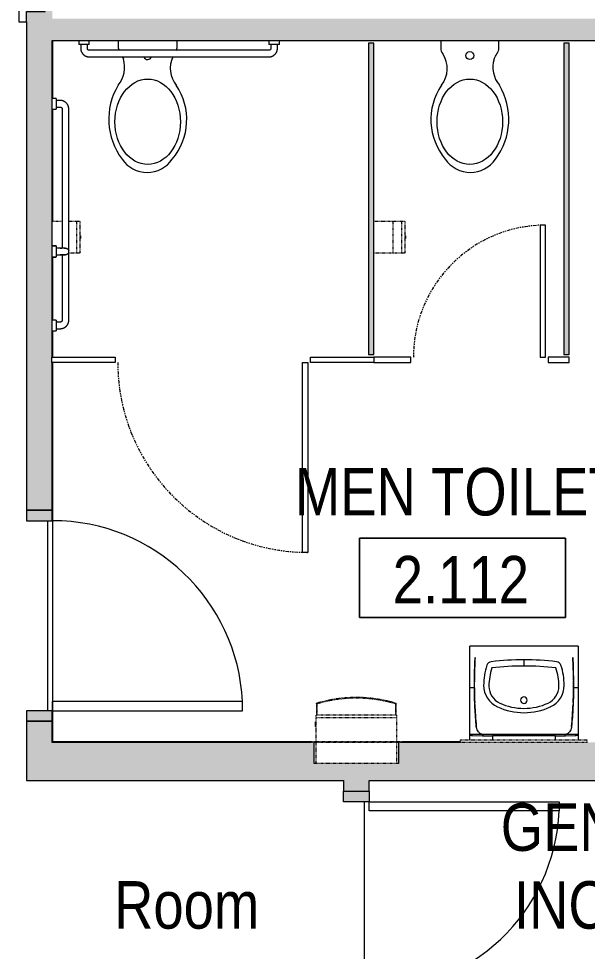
# Model space of a CAD drawing. Header units: inches. Extents: x -3803 to -1421, y -3454 to -210.
# Drawn here: x -3050.9 to -2943.2, y -2562.4 to -2385.7 of the extents above; entities that cross this region are included whole.
import ezdxf

# ---------------------------------------------------------------- set-up
doc = ezdxf.new("R2010")
doc.units = ezdxf.units.IN
doc.header["$MEASUREMENT"] = 0
doc.linetypes.add('Double dash', pattern=[1.6875, 0.625, -0.1875, 0.25, -0.1875, 0.25, -0.1875])
doc.linetypes.add('Hidden Equipment- BSALS', pattern=[0.0625, 0.03125, -0.03125])
for name, color, linetype, lineweight in [('A-AREA-IDEN', 2, 'Continuous', 9), ('A-DOOR', 31, 'Continuous', 13), ('A-DOOR-FRAM', 31, 'Continuous', 35), ('A-FLOR', 192, 'Continuous', 13), ('A-WALL-PATT', 111, 'Continuous', 13), ('I-WALL', 2, 'Continuous', 13), ('P-SANR-FIXT', 6, 'Continuous', 13), ('Q-SPCQ', 91, 'Continuous', 13)]:
    doc.layers.add(name, color=color, linetype=linetype, lineweight=lineweight)
doc.styles.add('Arial Narrow', font='ARIALN.TTF', dxfattribs={"height": 9})

# ---------------------------------------------------------------- blocks, each defined once
blk = doc.blocks.new('15830016-STRUCT_MARTINEZ-MOORE_CENTRAL_v2018_rvt-1-DIMENSION PLAN - LEVEL 2 _579_ - 2__ - CAD')
at = {"layer": 'A-FLOR', "color": 253, "lineweight": 25}
blk.add_line((-3044.46, -2412.64), (-3044.52, -2412.64), dxfattribs=at)
blk = doc.blocks.new('Door-A1_1-BSALS1 - A1_1-36x84-BSALS-380261-DIMENSION PLAN - LEVEL 2 _579_ - 2__ - CAD')
at = {"layer": 'A-DOOR-FRAM', "lineweight": 20}
h = blk.add_hatch(color=10, dxfattribs=at)
h.paths.add_polyline_path([(-20, -2.44), (-18, -2.44), (-18, 2.44), (-20, 2.44), (-20, 0.26)], flags=0)
h.paths.add_polyline_path([(18, -2.44), (20, -2.44), (20, 2.44), (18, 2.44), (18, 0.26)], flags=0)
at = {"layer": 'A-DOOR', "lineweight": 20}
for p, q in [((16.25, -2.44), (18, -2.44)), ((16.25, -38.44), (16.25, -2.44)), ((18, -2.44), (18, -38.44)), ((18, -38.44), (16.25, -38.44))]:
    blk.add_line(p, q, dxfattribs=at)
at = {"layer": 'A-DOOR', "lineweight": 9}
blk.add_arc((18, -2.48), 36, 179.932, 267.214, dxfattribs=at)
at = {"layer": 'A-DOOR-FRAM', "lineweight": 20}
for p, q in [((-20, -2.44), (-20, 2.44)), ((-20, 2.44), (-18, 2.44)), ((-18, 2.44), (-18, -2.44)), ((18, -2.44), (18, 2.44)), ((18, 2.44), (20, 2.44)), ((20, 2.44), (20, -2.44)), ((-18, -2.44), (-20, -2.44)), ((20, -2.44), (18, -2.44))]:
    blk.add_line(p, q, dxfattribs=at)
blk = doc.blocks.new('Water_Closet-Wall_Mounted-BSALS - WC--383258-DIMENSION PLAN - LEVEL 2 _579_ - 2__ - CAD')
at = {"layer": 'P-SANR-FIXT', "lineweight": 9}
for p, q in [((-2970.96, -2389.83), (-2970.96, -2391.33)), ((-2959.96, -2391.33), (-2959.96, -2389.83))]:
    blk.add_line(p, q, dxfattribs=at)
blk.add_circle((-2965.46, -2392.7), 0.75, dxfattribs=at)
for centre, radius, start, end in [((-2969.46, -2391.33), 1.5, 180, 222.603), ((-2974.87, -2395.13), 5.13, 321.5165, 32.952), ((-2973.61, -2386.24), 14.6, 330.9454, 335.2791), ((-2961.46, -2391.33), 1.5, 317.397, 0), ((-2955.72, -2394.9), 5.37, 162.978, 219.6418), ((-2961.21, -2404.83), 11.63, 145.9889, 220.144), ((-2970.63, -2404.77), 12.55, 322.9898, 30.8772), ((-2965.35, -2409.07), 5.76, 214.4306, 325.5694)]:
    blk.add_arc(centre, radius, start, end, dxfattribs=at)
blk.add_ellipse((-2965.46, -2405.24), major_axis=(0, 8.09), ratio=0.767038, dxfattribs=at)
blk = doc.blocks.new('Lavatory-Wall_Mounted High-back Basin-BSALS - LAV--235525-DIMENSION PLAN - LEVEL 2 _579_ - 2__ - CAD')
at = {"layer": 'P-SANR-FIXT', "lineweight": 9}
for p, q in [((-2929.96, -2232.31), (-2929.96, -2231.33)), ((-2925.66, -2231.33), (-2925.66, -2232.04)), ((-2925.66, -2232.04), (-2925.18, -2232.04)), ((-2925.18, -2232.04), (-2914.24, -2232.04)), ((-2914.24, -2232.04), (-2913.75, -2232.04)), ((-2913.75, -2232.04), (-2913.75, -2231.33)), ((-2909.46, -2231.33), (-2909.46, -2232.31)), ((-2929.96, -2241.15), (-2929.96, -2232.31)), ((-2929.96, -2232.31), (-2927.36, -2232.31)), ((-2927.36, -2232.31), (-2912.05, -2232.31)), ((-2912.05, -2232.31), (-2909.46, -2232.31)), ((-2909.46, -2232.31), (-2909.46, -2241.15)), ((-2929.96, -2244.23), (-2929.96, -2241.15)), ((-2929.96, -2241.15), (-2929.1, -2241.15)), ((-2910.32, -2241.15), (-2909.46, -2241.15)), ((-2909.46, -2241.15), (-2909.46, -2244.23)), ((-2929.96, -2246.91), (-2929.96, -2244.23)), ((-2909.46, -2244.23), (-2909.46, -2246.91)), ((-2919.71, -2246.45), (-2919.71, -2245.27)), ((-2929.96, -2248.41), (-2929.96, -2246.91)), ((-2909.46, -2246.91), (-2909.46, -2248.41)), ((-2929.96, -2248.62), (-2929.96, -2248.41)), ((-2929.96, -2248.94), (-2929.96, -2248.62)), ((-2929.96, -2249.07), (-2929.96, -2248.94)), ((-2929.96, -2249.07), (-2909.46, -2249.07)), ((-2909.46, -2248.41), (-2909.46, -2248.62)), ((-2909.46, -2248.62), (-2909.46, -2248.94)), ((-2909.46, -2248.94), (-2909.46, -2249.07))]:
    blk.add_line(p, q, dxfattribs=at)
at = {"layer": 'P-SANR-FIXT', "lineweight": 9, "flags": 128}
for points in [[(-2925.66, -2232.04), (-2927.58, -2232.07), (-2929.42, -2232.13)], [(-2909.99, -2232.13), (-2911.84, -2232.07), (-2913.75, -2232.04)], [(-2929.06, -2244.23), (-2929.09, -2242.69), (-2929.1, -2241.15)], [(-2910.32, -2241.15), (-2910.32, -2242.69), (-2910.35, -2244.23)]]:
    blk.add_lwpolyline(points, dxfattribs=at)
at = {"layer": 'P-SANR-FIXT', "lineweight": 9}
for centre, radius, start, end in [((-2927.36, -2233.45), 1.14, 90, 113.5081), ((-2912.05, -2233.45), 1.14, 66.4919, 90), ((-2845.76, -2241.75), 83.34, 174.5603, 177.4368), ((-2993.65, -2241.75), 83.34, 2.5632, 5.4397), ((-2919.71, -2248.45), 12, 90, 114.6243), ((-2919.71, -2248.27), 11, 90, 114.6243), ((-2919.71, -2248.45), 12, 65.3757, 90), ((-2919.71, -2248.27), 11, 65.3757, 90), ((-2845.76, -2241.75), 83.34, 177.6975, 180.5124), ((-2922.83, -2241.64), 4.5, 114.6243, 179.9622), ((-2922.83, -2241.46), 3.5, 114.6243, 179.9622), ((-2919.71, -2238.83), 0.625, 0, 180), ((-2919.71, -2238.83), 0.625, 180, 0), ((-2916.58, -2241.46), 3.5, 0.0378, 65.3757), ((-2916.58, -2241.64), 4.5, 0.0378, 65.3757), ((-2993.65, -2241.75), 83.34, 359.4876, 2.3025), ((-2845.76, -2241.75), 83.34, 180.5769, 183.551), ((-2915.33, -2241.64), 12, 179.9622, 198.4138), ((-2915.33, -2241.46), 11, 179.9622, 198.4138), ((-2924.08, -2241.46), 11, 341.5862, 0.0378), ((-2924.08, -2241.64), 12, 341.5862, 0.0378), ((-2993.65, -2241.75), 83.34, 356.449, 359.4231), ((-2925.77, -2245.11), 1, 198.4138, 263.093), ((-2920.13, -2198.58), 47.88, 263.093, 270.5076), ((-2920.13, -2198.4), 46.88, 263.093, 270.5185), ((-2919.28, -2198.4), 46.88, 269.4815, 276.907), ((-2919.28, -2198.58), 47.88, 269.4924, 276.907), ((-2913.65, -2245.11), 1, 276.907, 341.5862)]:
    blk.add_arc(centre, radius, start, end, dxfattribs=at)
for points, knots in [([(-2929.42, -2232.13), (-2929.46, -2232.13), (-2929.52, -2232.14), (-2929.6, -2232.15), (-2929.64, -2232.16), (-2929.68, -2232.17), (-2929.71, -2232.17), (-2929.73, -2232.18), (-2929.75, -2232.19), (-2929.76, -2232.19), (-2929.78, -2232.2), (-2929.8, -2232.2), (-2929.82, -2232.21), (-2929.84, -2232.22), (-2929.87, -2232.24), (-2929.89, -2232.25), (-2929.92, -2232.28), (-2929.94, -2232.3), (-2929.96, -2232.31)], [0, 0, 0, 0, 0.2, 0.3, 0.4, 0.45, 0.5, 0.55, 0.575, 0.6, 0.625, 0.65, 0.7, 0.75, 0.8, 0.85, 0.9, 1, 1, 1, 1]), ([(-2909.46, -2232.31), (-2909.47, -2232.3), (-2909.49, -2232.28), (-2909.52, -2232.25), (-2909.55, -2232.24), (-2909.57, -2232.22), (-2909.6, -2232.21), (-2909.62, -2232.2), (-2909.64, -2232.2), (-2909.65, -2232.19), (-2909.67, -2232.19), (-2909.68, -2232.18), (-2909.71, -2232.17), (-2909.73, -2232.17), (-2909.77, -2232.16), (-2909.82, -2232.15), (-2909.9, -2232.14), (-2909.95, -2232.13), (-2909.99, -2232.13)], [0, 0, 0, 0, 0.1, 0.15, 0.2, 0.25, 0.3, 0.35, 0.375, 0.4, 0.425, 0.45, 0.5, 0.55, 0.6, 0.7, 0.8, 1, 1, 1, 1])]:
    blk.add_open_spline(points, degree=3, knots=knots, dxfattribs=at)
for points in [[(-2928.72, -2233.85), (-2928.71, -2233.7), (-2928.65, -2233.42), (-2928.47, -2233.02), (-2928.3, -2232.79), (-2928.2, -2232.68)], [(-2928.2, -2232.68), (-2928.14, -2232.62), (-2928.03, -2232.52), (-2927.83, -2232.4), (-2927.6, -2232.33), (-2927.44, -2232.31), (-2927.36, -2232.31)], [(-2912.05, -2232.31), (-2911.97, -2232.31), (-2911.82, -2232.33), (-2911.59, -2232.4), (-2911.39, -2232.52), (-2911.27, -2232.62), (-2911.22, -2232.68)], [(-2911.22, -2232.68), (-2911.12, -2232.79), (-2910.94, -2233.02), (-2910.76, -2233.42), (-2910.71, -2233.7), (-2910.69, -2233.85)], [(-2929.1, -2241.15), (-2929.09, -2239.9), (-2929.01, -2237.43), (-2928.84, -2235.02), (-2928.72, -2233.85)], [(-2910.69, -2233.85), (-2910.58, -2235.02), (-2910.4, -2237.43), (-2910.33, -2239.9), (-2910.32, -2241.15)], [(-2928.94, -2246.91), (-2928.97, -2246.46), (-2929.02, -2245.57), (-2929.05, -2244.68), (-2929.06, -2244.23)], [(-2910.35, -2244.23), (-2910.37, -2244.68), (-2910.4, -2245.57), (-2910.45, -2246.46), (-2910.48, -2246.91)]]:
    blk.add_open_spline(points, degree=3, dxfattribs=at)
blk = doc.blocks.new('Grab Bar- Double Corner- BSALS1 - GRAB BAR- DOUBLE CORNER-235612-DIMENSION PLAN - LEVEL 2 _579_ - 2__ - CAD')
at = {"layer": 'Q-SPCQ'}
for p, q in [((0, 55), (-0.75, 55)), ((-0.75, 53), (-0.75, 55)), ((-0.75, 54.63), (-1.5, 54.63)), ((-1.5, 53.37), (-0.75, 53.37)), ((-3.13, 53), (-3.13, 13)), ((-1.88, 40.61), (-1.88, 53)), ((-0.75, 53), (0, 53)), ((0, 41.08), (-0.75, 41.08)), ((-0.75, 41.04), (-0.75, 41.08)), ((0, 41), (-0.75, 41)), ((-0.75, 39), (-0.75, 41)), ((0, 41), (0, 39)), ((-1.88, 13), (-1.88, 39.38)), ((-0.75, 40.62), (-1.5, 40.62)), ((-1.5, 39.38), (-0.75, 39.38)), ((-0.75, 39), (0, 39)), ((-0.75, 38.92), (-0.75, 38.96)), ((-0.75, 38.92), (0, 38.92)), ((-0.75, 12.63), (-1.5, 12.63)), ((0, 13), (-0.75, 13)), ((-0.75, 11), (-0.75, 13)), ((-1.5, 11.38), (-0.75, 11.38)), ((-0.75, 11), (0, 11)), ((-7, 3.12), (-41, 3.12)), ((-41, 1.87), (-7, 1.87)), ((-43, 0.75), (-43, 0)), ((-43, 0.75), (-41, 0.75)), ((-42.63, 1.5), (-42.63, 0.75)), ((-41.37, 0.75), (-41.37, 1.5)), ((-41, 0), (-41, 0.75)), ((-7, 0.75), (-7, 0)), ((-7, 0.75), (-5, 0.75)), ((-6.63, 1.5), (-6.63, 0.75)), ((-5.38, 0.75), (-5.38, 1.5)), ((-5, 0), (-5, 0.75))]:
    blk.add_line(p, q, dxfattribs=at)
at = {"layer": 'Q-SPCQ', "flags": 128}
for points in [[(-1.5, 54.63), (-1.56, 54.62), (-1.63, 54.62), (-1.69, 54.61), (-1.76, 54.6), (-1.82, 54.59), (-1.89, 54.58), (-1.95, 54.56), (-2.01, 54.54), (-2.07, 54.52), (-2.13, 54.5), (-2.19, 54.47), (-2.25, 54.44), (-2.31, 54.41), (-2.36, 54.38), (-2.42, 54.34), (-2.47, 54.3), (-2.52, 54.26), (-2.57, 54.22), (-2.62, 54.18), (-2.67, 54.13), (-2.71, 54.08), (-2.75, 54.04), (-2.79, 53.98), (-2.83, 53.93), (-2.87, 53.88), (-2.9, 53.82), (-2.93, 53.77), (-2.96, 53.71), (-2.99, 53.65), (-3.01, 53.59), (-3.04, 53.53), (-3.06, 53.47), (-3.07, 53.4), (-3.09, 53.34), (-3.1, 53.28), (-3.11, 53.21), (-3.12, 53.15), (-3.12, 53.08), (-3.13, 53.02), (-3.13, 53)], [(-1.88, 53), (-1.87, 53.01), (-1.87, 53.03), (-1.87, 53.04), (-1.87, 53.06), (-1.87, 53.07), (-1.86, 53.09), (-1.86, 53.1), (-1.86, 53.12), (-1.85, 53.13), (-1.85, 53.15), (-1.84, 53.16), (-1.83, 53.17), (-1.83, 53.19), (-1.82, 53.2), (-1.81, 53.21), (-1.8, 53.22), (-1.79, 53.24), (-1.78, 53.25), (-1.77, 53.26), (-1.76, 53.27), (-1.75, 53.28), (-1.74, 53.29), (-1.73, 53.3), (-1.72, 53.31), (-1.7, 53.32), (-1.69, 53.32), (-1.68, 53.33), (-1.66, 53.34), (-1.65, 53.34), (-1.64, 53.35), (-1.62, 53.35), (-1.61, 53.36), (-1.59, 53.36), (-1.58, 53.37), (-1.56, 53.37), (-1.55, 53.37), (-1.53, 53.37), (-1.52, 53.37), (-1.5, 53.37), (-1.5, 53.37)], [(-2.5, 39.38), (-2.52, 39.38), (-2.55, 39.38), (-2.57, 39.38), (-2.6, 39.38), (-2.62, 39.39), (-2.65, 39.39), (-2.67, 39.4), (-2.7, 39.41), (-2.72, 39.42), (-2.74, 39.42), (-2.77, 39.43), (-2.79, 39.45), (-2.81, 39.46), (-2.83, 39.47), (-2.85, 39.48), (-2.87, 39.5), (-2.89, 39.51), (-2.91, 39.53), (-2.93, 39.55), (-2.95, 39.56), (-2.97, 39.58), (-2.98, 39.6), (-3, 39.62), (-3.01, 39.64), (-3.03, 39.66), (-3.04, 39.68), (-3.05, 39.71), (-3.06, 39.73), (-3.07, 39.75), (-3.08, 39.77), (-3.09, 39.8), (-3.1, 39.82), (-3.11, 39.84)], [(-3.09, 40.2), (-3.08, 40.22), (-3.08, 40.24), (-3.07, 40.27), (-3.05, 40.29), (-3.04, 40.31), (-3.03, 40.33), (-3.02, 40.35), (-3, 40.37), (-2.99, 40.39), (-2.97, 40.41), (-2.95, 40.43), (-2.94, 40.45), (-2.92, 40.47), (-2.9, 40.48), (-2.88, 40.5), (-2.86, 40.51), (-2.84, 40.53), (-2.82, 40.54), (-2.79, 40.55), (-2.77, 40.56), (-2.75, 40.57), (-2.73, 40.58), (-2.7, 40.59), (-2.68, 40.6), (-2.66, 40.61), (-2.63, 40.61), (-2.61, 40.62), (-2.58, 40.62), (-2.56, 40.62), (-2.53, 40.62), (-2.51, 40.62), (-2.5, 40.62)], [(-2.5, 40.62), (-2.5, 40.62), (-2.5, 40.62), (-2.49, 40.62), (-2.49, 40.62), (-2.48, 40.62), (-2.47, 40.62), (-2.46, 40.62), (-2.45, 40.62), (-2.44, 40.62), (-2.42, 40.62), (-2.4, 40.62), (-2.39, 40.62), (-2.37, 40.62), (-2.35, 40.62), (-2.33, 40.62), (-2.3, 40.62), (-2.28, 40.62), (-2.25, 40.62), (-2.22, 40.62), (-2.2, 40.62), (-2.17, 40.62), (-2.14, 40.62), (-2.11, 40.62), (-2.07, 40.62), (-2.04, 40.62), (-2.01, 40.62), (-1.97, 40.62), (-1.94, 40.62), (-1.9, 40.62), (-1.86, 40.62), (-1.82, 40.62), (-1.79, 40.62), (-1.75, 40.62), (-1.71, 40.62), (-1.67, 40.62), (-1.63, 40.62), (-1.59, 40.62), (-1.55, 40.62), (-1.51, 40.62), (-1.5, 40.62)], [(-1.5, 40.62), (-1.54, 40.62), (-1.58, 40.62), (-1.62, 40.62), (-1.66, 40.62), (-1.7, 40.62), (-1.74, 40.62), (-1.78, 40.62), (-1.81, 40.62), (-1.85, 40.62), (-1.89, 40.62), (-1.93, 40.62), (-1.96, 40.62), (-2, 40.62), (-2.03, 40.62), (-2.06, 40.62), (-2.1, 40.62), (-2.13, 40.62), (-2.16, 40.62), (-2.19, 40.62), (-2.22, 40.62), (-2.24, 40.62), (-2.27, 40.62), (-2.3, 40.62), (-2.32, 40.62), (-2.34, 40.62), (-2.36, 40.62), (-2.38, 40.62), (-2.4, 40.62), (-2.42, 40.62), (-2.43, 40.62), (-2.45, 40.62), (-2.46, 40.62), (-2.47, 40.62), (-2.48, 40.62), (-2.49, 40.62), (-2.49, 40.62), (-2.5, 40.62), (-2.5, 40.62), (-2.5, 40.62)], [(-2.27, 39.38), (-2.3, 39.38), (-2.32, 39.38), (-2.34, 39.38), (-2.36, 39.38), (-2.38, 39.38), (-2.4, 39.38), (-2.42, 39.38), (-2.43, 39.38), (-2.45, 39.38), (-2.46, 39.38), (-2.47, 39.38), (-2.48, 39.38), (-2.49, 39.38), (-2.49, 39.38), (-2.5, 39.38), (-2.5, 39.38), (-2.5, 39.38)], [(-2.5, 39.38), (-2.5, 39.38), (-2.5, 39.38), (-2.49, 39.38), (-2.49, 39.38), (-2.48, 39.38), (-2.47, 39.38), (-2.46, 39.38), (-2.45, 39.38), (-2.44, 39.38), (-2.42, 39.38), (-2.4, 39.38), (-2.39, 39.38), (-2.37, 39.38), (-2.35, 39.38), (-2.33, 39.38), (-2.3, 39.38), (-2.28, 39.38), (-2.25, 39.38), (-2.22, 39.38), (-2.2, 39.38), (-2.17, 39.38), (-2.14, 39.38), (-2.11, 39.38), (-2.07, 39.38), (-2.04, 39.38), (-2.01, 39.38), (-1.97, 39.38), (-1.94, 39.38), (-1.9, 39.38), (-1.86, 39.38), (-1.82, 39.38), (-1.79, 39.38), (-1.75, 39.38), (-1.71, 39.38), (-1.67, 39.38), (-1.63, 39.38), (-1.59, 39.38), (-1.55, 39.38), (-1.51, 39.38), (-1.5, 39.38)], [(-1.5, 39.38), (-1.54, 39.38), (-1.58, 39.38), (-1.62, 39.38), (-1.66, 39.38), (-1.7, 39.38), (-1.74, 39.38), (-1.78, 39.38), (-1.81, 39.38)], [(-3.13, 13), (-3.12, 12.94), (-3.12, 12.87), (-3.11, 12.81), (-3.1, 12.74), (-3.09, 12.68), (-3.08, 12.61), (-3.06, 12.55), (-3.04, 12.49), (-3.02, 12.43), (-3, 12.37), (-2.97, 12.31), (-2.94, 12.25), (-2.91, 12.19), (-2.88, 12.14), (-2.84, 12.08), (-2.8, 12.03), (-2.76, 11.98), (-2.72, 11.93), (-2.68, 11.88), (-2.63, 11.83), (-2.58, 11.79), (-2.54, 11.75), (-2.48, 11.71), (-2.43, 11.67), (-2.38, 11.63), (-2.32, 11.6), (-2.27, 11.57), (-2.21, 11.54), (-2.15, 11.51), (-2.09, 11.49), (-2.03, 11.46), (-1.97, 11.44), (-1.9, 11.43), (-1.84, 11.41), (-1.78, 11.4), (-1.71, 11.39), (-1.65, 11.38), (-1.58, 11.38), (-1.52, 11.38), (-1.5, 11.38)], [(-1.5, 12.63), (-1.51, 12.63), (-1.53, 12.63), (-1.54, 12.63), (-1.56, 12.63), (-1.57, 12.63), (-1.59, 12.64), (-1.6, 12.64), (-1.62, 12.64), (-1.63, 12.65), (-1.65, 12.65), (-1.66, 12.66), (-1.67, 12.67), (-1.69, 12.67), (-1.7, 12.68), (-1.71, 12.69), (-1.72, 12.7), (-1.74, 12.71), (-1.75, 12.72), (-1.76, 12.73), (-1.77, 12.74), (-1.78, 12.75), (-1.79, 12.76), (-1.8, 12.77), (-1.81, 12.78), (-1.82, 12.8), (-1.82, 12.81), (-1.83, 12.82), (-1.84, 12.84), (-1.84, 12.85), (-1.85, 12.86), (-1.85, 12.88), (-1.86, 12.89), (-1.86, 12.91), (-1.87, 12.92), (-1.87, 12.94), (-1.87, 12.95), (-1.87, 12.97), (-1.87, 12.98), (-1.88, 13), (-1.88, 13)], [(-41, 3.12), (-41.06, 3.12), (-41.13, 3.12), (-41.19, 3.11), (-41.26, 3.1), (-41.32, 3.09), (-41.39, 3.08), (-41.45, 3.06), (-41.51, 3.04), (-41.57, 3.02), (-41.63, 3), (-41.69, 2.97), (-41.75, 2.94), (-41.81, 2.91), (-41.86, 2.88), (-41.92, 2.84), (-41.97, 2.8), (-42.02, 2.76), (-42.07, 2.72), (-42.12, 2.68), (-42.17, 2.63), (-42.21, 2.58), (-42.25, 2.54), (-42.29, 2.48), (-42.33, 2.43), (-42.37, 2.38), (-42.4, 2.32), (-42.43, 2.27), (-42.46, 2.21), (-42.49, 2.15), (-42.51, 2.09), (-42.54, 2.03), (-42.56, 1.97), (-42.57, 1.9), (-42.59, 1.84), (-42.6, 1.78), (-42.61, 1.71), (-42.62, 1.65), (-42.62, 1.58), (-42.63, 1.52), (-42.63, 1.5)], [(-41.37, 1.5), (-41.37, 1.51), (-41.37, 1.53), (-41.37, 1.54), (-41.37, 1.56), (-41.37, 1.57), (-41.36, 1.59), (-41.36, 1.6), (-41.36, 1.62), (-41.35, 1.63), (-41.35, 1.65), (-41.34, 1.66), (-41.33, 1.67), (-41.33, 1.69), (-41.32, 1.7), (-41.31, 1.71), (-41.3, 1.72), (-41.29, 1.74), (-41.28, 1.75), (-41.27, 1.76), (-41.26, 1.77), (-41.25, 1.78), (-41.24, 1.79), (-41.23, 1.8), (-41.22, 1.81), (-41.2, 1.82), (-41.19, 1.82), (-41.18, 1.83), (-41.16, 1.84), (-41.15, 1.84), (-41.14, 1.85), (-41.12, 1.85), (-41.11, 1.86), (-41.09, 1.86), (-41.08, 1.87), (-41.06, 1.87), (-41.05, 1.87), (-41.03, 1.87), (-41.02, 1.87), (-41, 1.87), (-41, 1.87)], [(-5.38, 1.5), (-5.38, 1.56), (-5.38, 1.63), (-5.39, 1.69), (-5.4, 1.76), (-5.41, 1.82), (-5.42, 1.89), (-5.44, 1.95), (-5.46, 2.01), (-5.48, 2.07), (-5.5, 2.13), (-5.53, 2.19), (-5.56, 2.25), (-5.59, 2.31), (-5.62, 2.36), (-5.66, 2.42), (-5.7, 2.47), (-5.74, 2.52), (-5.78, 2.57), (-5.82, 2.62), (-5.87, 2.67), (-5.92, 2.71), (-5.96, 2.75), (-6.02, 2.79), (-6.07, 2.83), (-6.12, 2.87), (-6.18, 2.9), (-6.23, 2.93), (-6.29, 2.96), (-6.35, 2.99), (-6.41, 3.01), (-6.47, 3.04), (-6.53, 3.06), (-6.6, 3.07), (-6.66, 3.09), (-6.72, 3.1), (-6.79, 3.11), (-6.85, 3.12), (-6.92, 3.12), (-6.98, 3.12), (-7, 3.12)], [(-7, 1.87), (-6.99, 1.87), (-6.97, 1.87), (-6.96, 1.87), (-6.94, 1.87), (-6.93, 1.87), (-6.91, 1.86), (-6.9, 1.86), (-6.88, 1.86), (-6.87, 1.85), (-6.85, 1.85), (-6.84, 1.84), (-6.83, 1.83), (-6.81, 1.83), (-6.8, 1.82), (-6.79, 1.81), (-6.78, 1.8), (-6.76, 1.79), (-6.75, 1.78), (-6.74, 1.77), (-6.73, 1.76), (-6.72, 1.75), (-6.71, 1.74), (-6.7, 1.73), (-6.69, 1.72), (-6.68, 1.7), (-6.68, 1.69), (-6.67, 1.68), (-6.66, 1.66), (-6.66, 1.65), (-6.65, 1.64), (-6.65, 1.62), (-6.64, 1.61), (-6.64, 1.59), (-6.63, 1.58), (-6.63, 1.56), (-6.63, 1.55), (-6.63, 1.53), (-6.63, 1.52), (-6.63, 1.5), (-6.63, 1.5)]]:
    blk.add_lwpolyline(points, dxfattribs=at)
blk = doc.blocks.new('Door-A1_1-BSALS1 - A1_1-36x84-BSALS-380262-DIMENSION PLAN - LEVEL 2 _579_ - 2__ - CAD')
at = {"layer": 'A-DOOR-FRAM', "lineweight": 20}
h = blk.add_hatch(color=10, dxfattribs=at)
h.paths.add_polyline_path([(20, 2.44), (18, 2.44), (18, -2.44), (20, -2.44)], flags=0)
h.paths.add_polyline_path([(-18, -2.44), (-18, 2.44), (-20, 2.44), (-20, -2.44)], flags=0)
at = {"layer": 'A-DOOR', "lineweight": 20}
for p, q in [((16.25, 38.44), (16.25, 2.44)), ((18, 38.44), (16.25, 38.44)), ((18, 2.44), (18, 38.44)), ((16.25, 2.44), (18, 2.44))]:
    blk.add_line(p, q, dxfattribs=at)
at = {"layer": 'A-DOOR', "lineweight": 9}
blk.add_arc((18, 2.48), 36, 92.786, 180.068, dxfattribs=at)
at = {"layer": 'A-DOOR-FRAM', "lineweight": 20}
for p, q in [((-18, 2.44), (-20, 2.44)), ((-20, 2.44), (-20, -2.44)), ((-18, -2.44), (-18, 2.44)), ((20, 2.44), (18, 2.44)), ((18, 2.44), (18, -2.44)), ((20, -2.44), (20, 2.44)), ((-20, -2.44), (-18, -2.44)), ((18, -2.44), (20, -2.44))]:
    blk.add_line(p, q, dxfattribs=at)
blk = doc.blocks.new('Toilet-Tissue-Dispenser_Bobrick_B-2888 - B-2888-383883-DIMENSION PLAN - LEVEL 2 _579_ - 2__ - CAD')
at = {"layer": 'Q-SPCQ', "linetype": 'Hidden Equipment- BSALS', "lineweight": 20}
for p, q in [((-3044.52, -2424.08), (-3042.65, -2424.08)), ((-3041.4, -2424.08), (-3039.52, -2424.08)), ((-3039.97, -2424.08), (-3039.97, -2430.14)), ((-3039.52, -2424.08), (-3039.48, -2424.08)), ((-3039.27, -2429.93), (-3039.27, -2424.29)), ((-3039.2, -2426.86), (-3039.27, -2426.86)), ((-3039.27, -2427.36), (-3039.2, -2427.36)), ((-3039.2, -2426.86), (-3039.2, -2427.36)), ((-3039.2, -2427.36), (-3039.2, -2426.86)), ((-3039.52, -2430.14), (-3041.4, -2430.14)), ((-3039.48, -2430.14), (-3039.52, -2430.14))]:
    blk.add_line(p, q, dxfattribs=at)
for points, knots in [([(-3039.48, -2424.08), (-3039.46, -2424.08), (-3039.44, -2424.08), (-3039.4, -2424.09), (-3039.38, -2424.11), (-3039.36, -2424.12), (-3039.34, -2424.13), (-3039.33, -2424.14), (-3039.31, -2424.16), (-3039.3, -2424.18), (-3039.29, -2424.2), (-3039.28, -2424.21), (-3039.27, -2424.24), (-3039.27, -2424.27), (-3039.27, -2424.29)], [0, 0, 0, 0, 0.166667, 0.25, 0.333333, 0.416667, 0.458333, 0.5, 0.583333, 0.666667, 0.708333, 0.75, 0.833333, 1, 1, 1, 1]), ([(-3039.27, -2429.93), (-3039.27, -2429.95), (-3039.27, -2429.98), (-3039.29, -2430.01), (-3039.3, -2430.03), (-3039.31, -2430.05), (-3039.32, -2430.06), (-3039.33, -2430.08), (-3039.34, -2430.09), (-3039.36, -2430.1), (-3039.38, -2430.11), (-3039.4, -2430.13), (-3039.44, -2430.14), (-3039.46, -2430.14), (-3039.48, -2430.14)], [-1, -1, -1, -1, -0.833333, -0.75, -0.666667, -0.625, -0.583333, -0.5, -0.458333, -0.416667, -0.333333, -0.25, -0.166667, 0, 0, 0, 0])]:
    blk.add_open_spline(points, degree=3, knots=knots, dxfattribs=at)
blk = doc.blocks.new('Toilet-Tissue-Dispenser_Bobrick_B-2888 - B-2888-V16-DIMENSION PLAN - LEVEL 2 _579_ - 2__ - CAD')
at = {"layer": 'Q-SPCQ', "linetype": 'Hidden Equipment- BSALS', "lineweight": 20}
for p, q in [((-2983.65, -2424.08), (-2977.96, -2424.08)), ((-2980.02, -2424.08), (-2980.02, -2430.14)), ((-2978.4, -2424.08), (-2978.4, -2430.14)), ((-2977.96, -2424.08), (-2977.92, -2424.08)), ((-2977.71, -2429.93), (-2977.71, -2424.29)), ((-2977.64, -2426.86), (-2977.71, -2426.86)), ((-2977.71, -2427.36), (-2977.64, -2427.36)), ((-2977.64, -2426.86), (-2977.64, -2427.36)), ((-2977.64, -2427.36), (-2977.64, -2426.86)), ((-2977.96, -2430.14), (-2983.65, -2430.14)), ((-2977.92, -2430.14), (-2977.96, -2430.14))]:
    blk.add_line(p, q, dxfattribs=at)
for points, knots in [([(-2977.92, -2424.08), (-2977.9, -2424.08), (-2977.87, -2424.08), (-2977.84, -2424.09), (-2977.81, -2424.11), (-2977.79, -2424.12), (-2977.78, -2424.13), (-2977.77, -2424.14), (-2977.75, -2424.16), (-2977.74, -2424.18), (-2977.73, -2424.2), (-2977.72, -2424.21), (-2977.71, -2424.24), (-2977.71, -2424.27), (-2977.71, -2424.29)], [0, 0, 0, 0, 0.166667, 0.25, 0.333333, 0.416667, 0.458333, 0.5, 0.583333, 0.666667, 0.708333, 0.75, 0.833333, 1, 1, 1, 1]), ([(-2977.71, -2429.93), (-2977.71, -2429.95), (-2977.71, -2429.98), (-2977.72, -2430.01), (-2977.73, -2430.03), (-2977.74, -2430.05), (-2977.75, -2430.06), (-2977.77, -2430.08), (-2977.78, -2430.09), (-2977.79, -2430.1), (-2977.81, -2430.11), (-2977.84, -2430.13), (-2977.87, -2430.14), (-2977.9, -2430.14), (-2977.92, -2430.14)], [-1, -1, -1, -1, -0.833333, -0.75, -0.666667, -0.625, -0.583333, -0.5, -0.458333, -0.416667, -0.333333, -0.25, -0.166667, 0, 0, 0, 0])]:
    blk.add_open_spline(points, degree=3, knots=knots, dxfattribs=at)
blk = doc.blocks.new('Mirror_Bobrick_B1658 - 24Wx36H-235689-DIMENSION PLAN - LEVEL 2 _579_ - 2__ - CAD')
at = {"layer": 'Q-SPCQ', "linetype": 'Hidden Equipment- BSALS', "lineweight": 20}
for p, q in [((-2931.71, -2230.83), (-2931.71, -2231.33)), ((-2931.71, -2230.83), (-2907.71, -2230.83)), ((-2931.71, -2230.83), (-2931.71, -2231.33)), ((-2907.71, -2231.33), (-2931.71, -2231.33)), ((-2907.71, -2230.83), (-2907.71, -2231.33)), ((-2907.71, -2230.83), (-2907.71, -2231.33))]:
    blk.add_line(p, q, dxfattribs=at)
blk = doc.blocks.new('Toilet_Partition-Bobrick-B1092-Overhead_Braced - B1092-385266-DIMENSION PLAN - LEVEL 2 _579_ - 2__ - CAD')
at = {"layer": 'Q-SPCQ', "lineweight": 9}
for p, q in [((-30.5, 0.5), (-18.5, 0.5)), ((-30.5, -0.5), (-30.5, 0.5)), ((-18.5, 0.5), (-18.5, -0.5)), ((18.5, 0.5), (30.5, 0.5)), ((18.5, -0.5), (18.5, 0.5)), ((30.5, 0.5), (30.5, -0.5)), ((-18.5, -0.5), (-30.5, -0.5)), ((17, -0.5), (18, -0.5)), ((17, -36.5), (17, -0.5)), ((18, -0.5), (18, -36.5)), ((30.5, -0.5), (18.5, -0.5)), ((18, -36.5), (17, -36.5))]:
    blk.add_line(p, q, dxfattribs=at)
at = {"layer": 'Q-SPCQ', "linetype": 'Double dash', "lineweight": 9}
blk.add_arc((18, -0.5), 36, 180, 270, dxfattribs=at)
blk = doc.blocks.new('Toilet_Partition-Bobrick-B1092-Overhead_Braced - B1092 Standard-385267-DIMENSION PLAN - LEVEL 2 _579_ - 2__ - CAD')
at = {"layer": 'Q-SPCQ', "lineweight": 9}
for p, q in [((12.5, 25.5), (11.5, 25.5)), ((11.5, 25.5), (11.5, 0.5)), ((12.5, 0.5), (12.5, 25.5)), ((-13, 0.5), (-20, 0.5)), ((-20, 0.5), (-20, -0.5)), ((-13, -0.5), (-13, 0.5)), ((11.5, 0.5), (12.5, 0.5)), ((17, 0.5), (13, 0.5)), ((13, 0.5), (13, -0.5)), ((17, -0.5), (17, 0.5)), ((-20, -0.5), (-13, -0.5)), ((13, -0.5), (17, -0.5))]:
    blk.add_line(p, q, dxfattribs=at)
at = {"layer": 'Q-SPCQ', "linetype": 'Double dash', "lineweight": 9}
blk.add_arc((12.5, 0.5), 25, 90, 180, dxfattribs=at)
blk = doc.blocks.new('Fire Extinguisher- Semi-Recessed- BSALS1 - FIRE EXTINGUISHER- SEMI-RECESSED-235809-DIMENSION PLAN - LEVEL 2 _579_ - 2__ - CAD')
at = {"layer": 'Q-SPCQ', "lineweight": 20}
for p, q in [((-1814.9, -2763.14), (-1823.9, -2763.14)), ((-1823.9, -2763.14), (-1823.9, -2766.64)), ((-1814.9, -2766.64), (-1814.9, -2763.14)), ((-1823.9, -2766.64), (-1825.9, -2766.64)), ((-1825.9, -2766.64), (-1825.9, -2768.14)), ((-1812.9, -2766.64), (-1814.9, -2766.64)), ((-1812.9, -2768.14), (-1812.9, -2766.64)), ((-1825.9, -2768.14), (-1812.9, -2768.14))]:
    blk.add_line(p, q, dxfattribs=at)
blk = doc.blocks.new('Water_Closet-Wall_Mounted-BSALS - WC--385510-DIMENSION PLAN - LEVEL 2 _579_ - 2__ - CAD')
at = {"layer": 'P-SANR-FIXT', "lineweight": 9}
for p, q in [((-3031.96, -2391.33), (-3031.96, -2389.83)), ((-3020.96, -2389.83), (-3020.96, -2391.33))]:
    blk.add_line(p, q, dxfattribs=at)
for centre, radius, start, end in [((-3030.46, -2391.33), 1.5, 180, 194.6593), ((-3022.46, -2391.33), 1.5, 345.3407, 0), ((-3036.2, -2394.9), 5.37, 320.3582, 17.022), ((-3018.3, -2386.24), 14.6, 207.3628, 209.0546), ((-3026.46, -2392.7), 0.75, 201.9265, 340.2449), ((-3017.05, -2395.13), 5.13, 154.5303, 218.4835), ((-3021.29, -2404.77), 12.55, 149.1228, 217.0102), ((-3030.7, -2404.83), 11.63, 319.856, 34.0111), ((-3026.56, -2409.07), 5.76, 214.4306, 325.5694)]:
    blk.add_arc(centre, radius, start, end, dxfattribs=at)
blk.add_ellipse((-3026.46, -2405.24), major_axis=(0, 8.09), ratio=0.767038, dxfattribs=at)
blk = doc.blocks.new('Waste-Receptacle_Bobrick_B-277 - B-277-236002-DIMENSION PLAN - LEVEL 2 _579_ - 2__ - CAD')
at = {"layer": 'Q-SPCQ', "linetype": 'Hidden Equipment- BSALS', "lineweight": 20}
for p, q in [((-2992.77, -2235.95), (-2992.77, -2238.2)), ((-2992.65, -2238.11), (-2992.65, -2235.95)), ((-2977.77, -2235.95), (-2977.77, -2238.11)), ((-2977.65, -2238.2), (-2977.65, -2235.95))]:
    blk.add_line(p, q, dxfattribs=at)
at = {"layer": 'Q-SPCQ', "linetype": 'Hidden Equipment- BSALS', "lineweight": 20, "flags": 128}
blk.add_lwpolyline([(-2992.77, -2238.2), (-2991.77, -2238.49), (-2990.76, -2238.73), (-2989.74, -2238.93), (-2988.71, -2239.09), (-2987.68, -2239.21), (-2986.65, -2239.29), (-2985.61, -2239.33), (-2984.57, -2239.32), (-2983.53, -2239.27), (-2982.49, -2239.19), (-2981.46, -2239.06), (-2980.44, -2238.89), (-2979.42, -2238.68), (-2978.41, -2238.42), (-2977.65, -2238.2)], dxfattribs=at)
at = {"layer": 'Q-SPCQ', "linetype": 'Hidden Equipment- BSALS', "lineweight": 20}
for radius, start, end in [(25.98, 253.0774, 254.7281), (25.98, 253.0774, 254.7281), (25.86, 253.2826, 286.7174), (25.98, 285.2719, 286.9226), (25.98, 285.2719, 286.9226), (25.98, 271.4053, 271.6923), (25.98, 271.4053, 271.6923)]:
    blk.add_arc((-2985.21, -2213.35), radius, start, end, dxfattribs=at)
for points, knots in [([(-2992.65, -2238.11), (-2992.66, -2238.12), (-2992.67, -2238.13), (-2992.69, -2238.14), (-2992.7, -2238.15), (-2992.71, -2238.16), (-2992.72, -2238.17), (-2992.73, -2238.17), (-2992.74, -2238.18), (-2992.76, -2238.19), (-2992.77, -2238.2), (-2992.77, -2238.2), (-2992.77, -2238.2)], [-1, -1, -1, -1, -0.85, -0.775, -0.7, -0.625, -0.5875, -0.55, -0.4, -0.3, -0.2, 0, 0, 0, 0]), ([(-2977.77, -2238.11), (-2977.76, -2238.12), (-2977.74, -2238.14), (-2977.71, -2238.15), (-2977.7, -2238.17), (-2977.68, -2238.18), (-2977.67, -2238.19), (-2977.66, -2238.19), (-2977.65, -2238.2), (-2977.65, -2238.2), (-2977.65, -2238.2)], [0, 0, 0, 0, 0.2, 0.3, 0.4, 0.5, 0.6, 0.7, 0.8, 1, 1, 1, 1])]:
    blk.add_open_spline(points, degree=3, knots=knots, dxfattribs=at)
blk = doc.blocks.new('Paper-Towel-Dispenser_Bobrick_B-29744 - B-29744-236004-DIMENSION PLAN - LEVEL 2 _579_ - 2__ - CAD')
at = {"layer": 'Q-SPCQ', "linetype": 'Hidden Equipment- BSALS', "lineweight": 20}
for p, q in [((-2896.86, -2530.08), (-2896.86, -2526.08)), ((-2896.86, -2526.08), (-2881.68, -2526.08)), ((-2881.68, -2526.08), (-2881.68, -2530.08)), ((-2897.86, -2530.08), (-2880.68, -2530.08)), ((-2897.86, -2530.08), (-2897.86, -2530.27)), ((-2880.68, -2530.27), (-2897.86, -2530.27)), ((-2896.86, -2534.7), (-2896.86, -2530.27)), ((-2881.68, -2530.27), (-2881.68, -2534.7)), ((-2880.68, -2530.27), (-2880.68, -2530.08)), ((-2881.55, -2533.02), (-2881.68, -2533.02)), ((-2881.68, -2534.02), (-2881.55, -2534.02)), ((-2881.55, -2533.09), (-2881.55, -2533.52)), ((-2881.55, -2533.52), (-2881.55, -2533.95)), ((-2896.86, -2535.2), (-2896.86, -2534.7)), ((-2896.86, -2534.7), (-2881.68, -2534.7)), ((-2896.86, -2534.7), (-2881.68, -2534.7)), ((-2896.86, -2535.2), (-2881.68, -2535.2)), ((-2881.68, -2534.7), (-2881.68, -2535.2))]:
    blk.add_line(p, q, dxfattribs=at)
blk = doc.blocks.new('Room Tag- BSALS - Room Tag-28050-DIMENSION PLAN - LEVEL 2 _579_ - 2__ - CAD')
at = {"layer": 'A-AREA-IDEN'}
for p, q in [((-0.203125, -0.171875), (-0.203125, -0.015625)), ((-0.203125, -0.015625), (0.203125, -0.015625)), ((0.203125, -0.015625), (-0.203125, -0.015625)), ((-0.203125, -0.015625), (-0.203125, -0.171875)), ((0.203125, -0.015625), (0.203125, -0.171875)), ((0.203125, -0.171875), (0.203125, -0.015625)), ((0.203125, -0.171875), (-0.203125, -0.171875)), ((-0.203125, -0.171875), (0.203125, -0.171875))]:
    blk.add_line(p, q, dxfattribs=at)

msp = doc.modelspace()

# ---------------------------------------------------------------- hatches: boundary and pattern name
at = {"layer": 'A-WALL-PATT', "lineweight": 20}
h = msp.add_hatch(color=10, dxfattribs=at)
h.paths.add_polyline_path([(-3049.4, -2522.83), (-3044.52, -2522.83), (-3044.52, -2518.83), (-3049.4, -2518.83)], flags=0)
h.paths.add_polyline_path([(-3049.4, -2478.83), (-3044.52, -2478.83), (-3044.52, -2450.83), (-3044.63, -2450.83), (-3044.63, -2449.83), (-3044.52, -2449.83), (-3044.52, -2274.83), (-3049.4, -2274.83), (-3049.4, -2375.33), (-3045.9, -2375.33), (-3045.9, -2384.33), (-3049.4, -2384.33), (-3049.4, -2467.82)], flags=0)
h.paths.add_polyline_path([(-3049.4, -2234.83), (-3044.52, -2234.83), (-3044.52, -2196.27), (-3049.4, -2196.27), (-3049.4, -2230.06)], flags=0)
h.paths.add_polyline_path([(-3044.52, -2156.27), (-3044.52, -2151.02), (-3049.4, -2151.02), (-3049.4, -2156.27)], flags=0)
for points in [[(-2865.07, -2389.83), (-2864.96, -2389.83), (-2864.96, -2385.7), (-3044.52, -2385.7), (-3044.52, -2389.83), (-2908.77, -2389.83)], [(-2983.65, -2449.33), (-2983.65, -2390.33), (-2984.65, -2390.33), (-2984.65, -2449.33)], [(-2946.65, -2449.33), (-2946.65, -2390.33), (-2947.65, -2390.33), (-2947.65, -2449.33)], [(-3049.4, -2530.08), (-2897.27, -2530.08), (-2897.27, -2526.08), (-2881.27, -2526.08), (-2881.27, -2530.08), (-2865.27, -2530.08), (-2865.27, -2522.83), (-2978.96, -2522.83), (-2978.96, -2526.83), (-2994.96, -2526.83), (-2994.96, -2522.83), (-3049.4, -2522.83)]]:
    msp.add_hatch(color=10, dxfattribs=at).paths.add_polyline_path(points, flags=0)
h = msp.add_hatch(color=10, dxfattribs=at)
h.paths.add_polyline_path([(-2984.52, -2606.52), (-2984.52, -2572.08), (-2989.4, -2572.08), (-2989.4, -2606.52), (-2987.22, -2606.52)], flags=0)
h.paths.add_polyline_path([(-2987.22, -2532.08), (-2984.52, -2532.08), (-2984.52, -2530.08), (-2989.4, -2530.08), (-2989.4, -2532.08)], flags=0)

# ---------------------------------------------------------------- linework, layer by layer
at = {"layer": 'A-FLOR', "lineweight": 20}
for p, q in [((-3044.46, -2389.83), (-3044.46, -2400.83)), ((-3044.46, -2402.83), (-3044.46, -2424.08)), ((-3044.46, -2430.91), (-3044.46, -2442.83)), ((-3044.46, -2444.83), (-3044.46, -2449.83)), ((-3044.46, -2450.83), (-3044.46, -2522.64)), ((-3045.4, -2516.83), (-3045.4, -2480.83)), ((-3044.46, -2522.64), (-2995.55, -2522.64)), ((-2978.36, -2522.64), (-2967.21, -2522.64)), ((-2985.4, -2570.08), (-2985.4, -2534.08))]:
    msp.add_line(p, q, dxfattribs=at)
at = {"layer": 'I-WALL', "lineweight": 20}
for p, q in [((-3049.4, -2386.33), (-3049.4, -2478.83)), ((-3044.52, -2389.83), (-2911.77, -2389.83)), ((-3044.52, -2428.83), (-3044.52, -2389.83)), ((-2983.65, -2390.33), (-2984.65, -2390.33)), ((-2984.65, -2390.33), (-2984.65, -2449.33)), ((-2983.65, -2449.33), (-2983.65, -2390.33)), ((-2946.65, -2390.33), (-2947.65, -2390.33)), ((-2947.65, -2390.33), (-2947.65, -2449.33)), ((-2946.65, -2449.33), (-2946.65, -2390.33)), ((-3044.52, -2449.83), (-3044.52, -2430.83)), ((-2984.65, -2449.33), (-2983.65, -2449.33)), ((-2947.65, -2449.33), (-2946.65, -2449.33)), ((-3044.52, -2478.83), (-3044.52, -2450.83)), ((-3049.4, -2478.83), (-3044.52, -2478.83)), ((-3049.4, -2518.83), (-3049.4, -2530.08)), ((-3044.52, -2518.83), (-3049.4, -2518.83)), ((-3044.52, -2522.83), (-3044.52, -2518.83)), ((-2995.55, -2522.83), (-3044.52, -2522.83)), ((-2994.96, -2526.83), (-2994.96, -2522.83)), ((-2978.96, -2522.83), (-2978.96, -2526.83)), ((-2967.21, -2522.83), (-2978.36, -2522.83)), ((-2994.55, -2526.83), (-2994.96, -2526.83)), ((-2978.96, -2526.83), (-2979.36, -2526.83)), ((-3049.4, -2530.08), (-2989.4, -2530.08)), ((-2989.4, -2530.08), (-2989.4, -2532.08)), ((-2984.52, -2530.08), (-2939.27, -2530.08)), ((-2984.52, -2532.08), (-2984.52, -2530.08)), ((-2989.4, -2532.08), (-2984.52, -2532.08))]:
    msp.add_line(p, q, dxfattribs=at)

# ---------------------------------------------------------------- block references
at = {"lineweight": 5}
msp.add_blockref('15830016-STRUCT_MARTINEZ-MOORE_CENTRAL_v2018_rvt-1-DIMENSION PLAN - LEVEL 2 _579_ - 2__ - CAD', (0, 0), dxfattribs=at)
at = {"layer": 'A-AREA-IDEN', "xscale": 95.99999999999994, "yscale": 95.99999999999994, "zscale": 95.99999999999994}
msp.add_blockref('Room Tag- BSALS - Room Tag-28050-DIMENSION PLAN - LEVEL 2 _579_ - 2__ - CAD', (-2966.84, -2482.65), dxfattribs=at)
at = {"layer": 'A-DOOR', "lineweight": 20}
for name, p, rotation in [('Door-A1_1-BSALS1 - A1_1-36x84-BSALS-380262-DIMENSION PLAN - LEVEL 2 _579_ - 2__ - CAD', (-3046.96, -2498.83), 269.9999999999999), ('Door-A1_1-BSALS1 - A1_1-36x84-BSALS-380261-DIMENSION PLAN - LEVEL 2 _579_ - 2__ - CAD', (-2986.96, -2552.08), 89.99999999999987)]:
    msp.add_blockref(name, p, dxfattribs=dict(at, rotation=rotation))
at = {"layer": 'P-SANR-FIXT', "lineweight": 9}
for name in ['Water_Closet-Wall_Mounted-BSALS - WC--385510-DIMENSION PLAN - LEVEL 2 _579_ - 2__ - CAD', 'Water_Closet-Wall_Mounted-BSALS - WC--383258-DIMENSION PLAN - LEVEL 2 _579_ - 2__ - CAD']:
    msp.add_blockref(name, (0, 0), dxfattribs=at)
at = {"layer": 'P-SANR-FIXT', "lineweight": 9, "rotation": 180}
msp.add_blockref('Lavatory-Wall_Mounted High-back Basin-BSALS - LAV--235525-DIMENSION PLAN - LEVEL 2 _579_ - 2__ - CAD', (-5874.92, -4753.66), dxfattribs=at)
at = {"layer": 'Q-SPCQ', "linetype": 'Hidden Equipment- BSALS', "lineweight": 20}
for name, p, rotation in [('Fire Extinguisher- Semi-Recessed- BSALS1 - FIRE EXTINGUISHER- SEMI-RECESSED-235809-DIMENSION PLAN - LEVEL 2 _579_ - 2__ - CAD', (-282.75, -4199.22), 270.0000000000005), ('Grab Bar- Double Corner- BSALS1 - GRAB BAR- DOUBLE CORNER-235612-DIMENSION PLAN - LEVEL 2 _579_ - 2__ - CAD', (-3044.52, -2389.83), 180), ('Waste-Receptacle_Bobrick_B-277 - B-277-236002-DIMENSION PLAN - LEVEL 2 _579_ - 2__ - CAD', (-5972.17, -4753.66), 180), ('Paper-Towel-Dispenser_Bobrick_B-29744 - B-29744-236004-DIMENSION PLAN - LEVEL 2 _579_ - 2__ - CAD', (-5876.23, -5052.91), 180), ('Mirror_Bobrick_B1658 - 24Wx36H-235689-DIMENSION PLAN - LEVEL 2 _579_ - 2__ - CAD', (-5874.92, -4753.66), 180)]:
    msp.add_blockref(name, p, dxfattribs=dict(at, rotation=rotation))
for name, p in [('Toilet-Tissue-Dispenser_Bobrick_B-2888 - B-2888-383883-DIMENSION PLAN - LEVEL 2 _579_ - 2__ - CAD', (0, 0)), ('Toilet-Tissue-Dispenser_Bobrick_B-2888 - B-2888-V16-DIMENSION PLAN - LEVEL 2 _579_ - 2__ - CAD', (0, 0)), ('Toilet_Partition-Bobrick-B1092-Overhead_Braced - B1092 Standard-385267-DIMENSION PLAN - LEVEL 2 _579_ - 2__ - CAD', (-2963.64, -2450.33)), ('Toilet_Partition-Bobrick-B1092-Overhead_Braced - B1092-385266-DIMENSION PLAN - LEVEL 2 _579_ - 2__ - CAD', (-3014.13, -2450.33))]:
    msp.add_blockref(name, p, dxfattribs=at)

# ---------------------------------------------------------------- texts
at = {"layer": 'A-AREA-IDEN', "char_height": 9, "attachment_point": 1, "style": 'Arial Narrow'}
for s, insert, width in [('MEN TOILET', (-2998.58, -2470.84), 76.659), ('2.112', (-2980.06, -2487.51), 31.512), ('GENDER', (-2959.61, -2534.39), 54.237), ('Room', (-3032.83, -2549.13), 33.633), ('INC TLT', (-2957.11, -2549.14), 48.177)]:
    msp.add_mtext(s, dxfattribs=dict(at, insert=insert, width=width))

doc.saveas('drawing.dxf')
